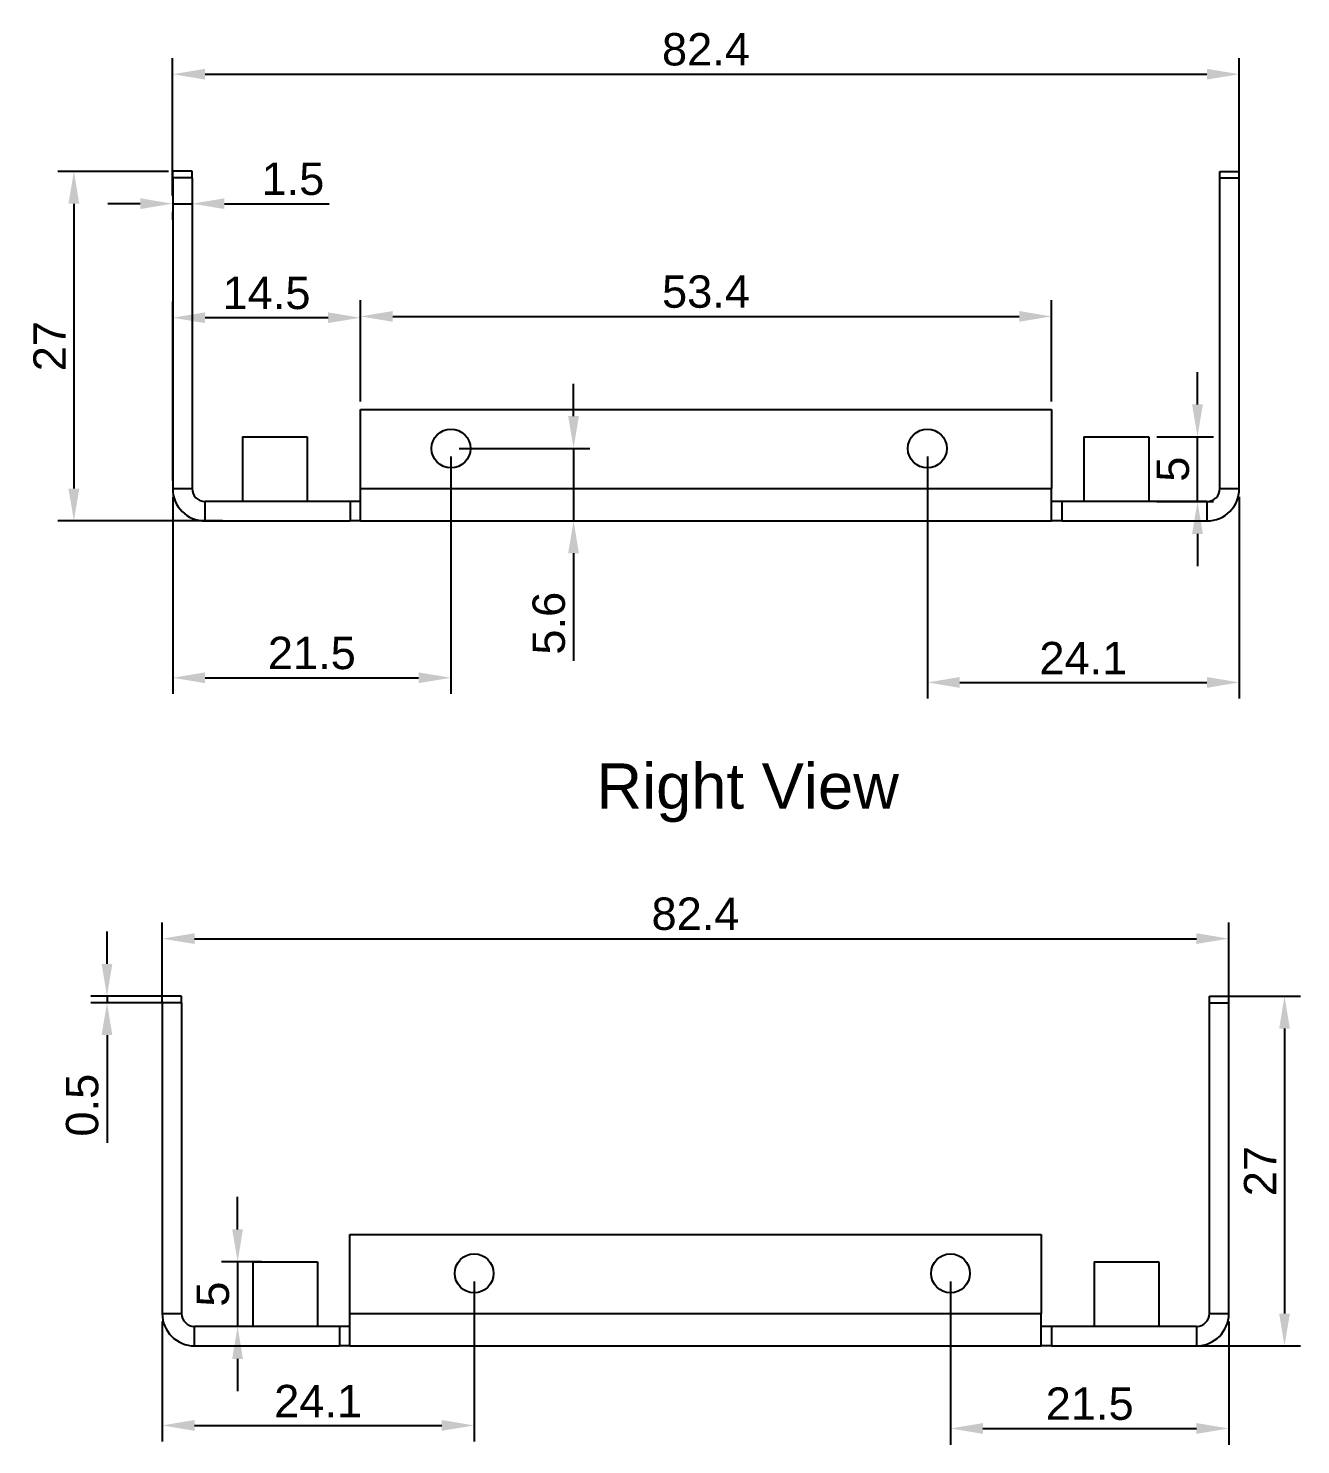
# Model space of a CAD drawing. Header units: millimetres. Extents: x 15 to 627, y 19 to 461.
# Drawn here: x 505.9 to 604.2, y 41.9 to 151.3 of the extents above; entities that cross this region are included whole.
import ezdxf

# ---------------------------------------------------------------- set-up
doc = ezdxf.new("R2010")
doc.units = ezdxf.units.MM
doc.header["$MEASUREMENT"] = 0
doc.layers.get('DEFPOINTS').update_dxf_attribs({"linetype": 'CONTINUOUS'})
for name, color, linetype in [('Comment', 1, 'CONTINUOUS'), ('DIMENSION', 3, 'CONTINUOUS'), ('VIEW006', 7, 'CONTINUOUS'), ('VIEW007', 7, 'CONTINUOUS')]:
    doc.layers.add(name, color=color, linetype=linetype)
doc.styles.get("Standard").update_dxf_attribs({"font": 'arial.ttf'})
doc.dimstyles.get("Standard").update_dxf_attribs({"dimscale": 0, "dimtxt": 2.5, "dimasz": 2.5, "dimexe": 1.25, "dimexo": 0.625, "dimtad": 1, "dimdsep": 46, "dimtxsty": 'Standard', "dimcen": 2.5, "dimadec": 0, "dimazin": 0, "dimtfac": 1, "dimtmove": 0, "dimatfit": 3, "dimfxl": 1, "dimarcsym": 0})

# ---------------------------------------------------------------- blocks, each defined once
blk = doc.blocks.new('*D194')
at = {"layer": 'DEFPOINTS', "color": 0, "transparency": 16777216}
for p in [(540.333202, 55.122506), (516.233202, 52.022506), (540.333202, 43.379386)]:
    blk.add_point(p, dxfattribs=at)
at = {"layer": 'DIMENSION', "color": 0, "transparency": 16777216}
for p, q in [((540.333202, 54.497506), (540.333202, 42.129386)), ((516.233202, 51.397506), (516.233202, 42.129386)), ((518.733202, 43.379386), (537.833202, 43.379386))]:
    blk.add_line(p, q, dxfattribs=at)
for points in [[(518.733202, 43.796053), (518.733202, 42.96272), (516.233202, 43.379386)], [(537.833202, 42.96272), (537.833202, 43.796053), (540.333202, 43.379386)]]:
    blk.add_solid(points, dxfattribs=at)
at = {"layer": 'DIMENSION', "color": 0, "linetype": 'ByBlock', "transparency": 16777216, "insert": (528.283202, 45.259386), "char_height": 2.5, "attachment_point": 5}
blk.add_mtext('24.1', dxfattribs=at)
blk = doc.blocks.new('*D195')
at = {"layer": 'DEFPOINTS', "color": 0, "transparency": 16777216}
for p in [(577.133202, 55.122506), (598.633202, 52.022506), (598.633202, 43.141291)]:
    blk.add_point(p, dxfattribs=at)
at = {"layer": 'DIMENSION', "color": 0, "transparency": 16777216}
for p, q in [((577.133202, 54.497506), (577.133202, 41.891291)), ((598.633202, 51.397506), (598.633202, 41.891291)), ((579.633202, 43.141291), (596.133202, 43.141291))]:
    blk.add_line(p, q, dxfattribs=at)
for points in [[(579.633202, 43.557958), (579.633202, 42.724624), (577.133202, 43.141291)], [(596.133202, 42.724624), (596.133202, 43.557958), (598.633202, 43.141291)]]:
    blk.add_solid(points, dxfattribs=at)
at = {"layer": 'DIMENSION', "color": 0, "linetype": 'ByBlock', "transparency": 16777216, "insert": (587.883202, 45.042541), "char_height": 2.5, "attachment_point": 5}
blk.add_mtext('21.5', dxfattribs=at)
blk = doc.blocks.new('*D197')
at = {"layer": 'DEFPOINTS', "color": 0, "transparency": 16777216}
for p in [(538.541831, 118.829939), (517.041831, 115.729939), (538.541831, 101.117481)]:
    blk.add_point(p, dxfattribs=at)
at = {"layer": 'DIMENSION', "color": 0, "transparency": 16777216}
for p, q in [((538.541831, 118.204939), (538.541831, 99.867481)), ((517.041831, 115.104939), (517.041831, 99.867481)), ((519.541831, 101.117481), (536.041831, 101.117481))]:
    blk.add_line(p, q, dxfattribs=at)
for points in [[(519.541831, 101.534148), (519.541831, 100.700815), (517.041831, 101.117481)], [(536.041831, 100.700815), (536.041831, 101.534148), (538.541831, 101.117481)]]:
    blk.add_solid(points, dxfattribs=at)
at = {"layer": 'DIMENSION', "color": 0, "linetype": 'ByBlock', "transparency": 16777216, "insert": (527.791831, 103.018731), "char_height": 2.5, "attachment_point": 5}
blk.add_mtext('21.5', dxfattribs=at)
blk = doc.blocks.new('*D198')
at = {"layer": 'DEFPOINTS', "color": 0, "transparency": 16777216}
for p in [(575.341831, 118.829939), (599.441831, 115.729939), (599.441831, 100.760339)]:
    blk.add_point(p, dxfattribs=at)
at = {"layer": 'DIMENSION', "color": 0, "transparency": 16777216}
for p, q in [((575.341831, 118.204939), (575.341831, 99.510339)), ((599.441831, 115.104939), (599.441831, 99.510339)), ((577.841831, 100.760339), (596.941831, 100.760339))]:
    blk.add_line(p, q, dxfattribs=at)
for points in [[(577.841831, 101.177005), (577.841831, 100.343672), (575.341831, 100.760339)], [(596.941831, 100.343672), (596.941831, 101.177005), (599.441831, 100.760339)]]:
    blk.add_solid(points, dxfattribs=at)
at = {"layer": 'DIMENSION', "color": 0, "linetype": 'ByBlock', "transparency": 16777216, "insert": (587.391831, 102.640339), "char_height": 2.5, "attachment_point": 5}
blk.add_mtext('24.1', dxfattribs=at)
blk = doc.blocks.new('*D212')
at = {"layer": 'DEFPOINTS', "color": 0, "transparency": 16777216}
for p in [(592.441831, 119.729939), (596.210396, 119.729939), (592.441831, 114.729939)]:
    blk.add_point(p, dxfattribs=at)
at = {"layer": 'DIMENSION', "color": 0, "transparency": 16777216}
for p, q in [((596.210396, 122.229939), (596.210396, 124.729939)), ((593.066831, 119.729939), (597.460396, 119.729939)), ((596.210396, 114.729939), (596.210396, 119.729939)), ((593.066831, 114.729939), (597.460396, 114.729939)), ((596.210396, 112.229939), (596.210396, 109.729939))]:
    blk.add_line(p, q, dxfattribs=at)
for points in [[(595.793729, 122.229939), (596.627063, 122.229939), (596.210396, 119.729939)], [(596.627063, 112.229939), (595.793729, 112.229939), (596.210396, 114.729939)]]:
    blk.add_solid(points, dxfattribs=at)
at = {"layer": 'DIMENSION', "color": 0, "linetype": 'ByBlock', "transparency": 16777216, "insert": (594.314146, 117.229939), "char_height": 2.5, "attachment_point": 5, "rotation": 90}
blk.add_mtext('5', dxfattribs=at)
blk = doc.blocks.new('*D213')
at = {"layer": 'DEFPOINTS', "color": 0, "transparency": 16777216}
for p in [(584.941831, 129.027105), (531.541831, 121.829939), (584.941831, 121.829939)]:
    blk.add_point(p, dxfattribs=at)
at = {"layer": 'DIMENSION', "color": 0, "transparency": 16777216}
for p, q in [((531.541831, 122.454939), (531.541831, 130.277105)), ((584.941831, 122.454939), (584.941831, 130.277105)), ((534.041831, 129.027105), (582.441831, 129.027105))]:
    blk.add_line(p, q, dxfattribs=at)
for points in [[(534.041831, 129.443772), (534.041831, 128.610439), (531.541831, 129.027105)], [(582.441831, 128.610439), (582.441831, 129.443772), (584.941831, 129.027105)]]:
    blk.add_solid(points, dxfattribs=at)
at = {"layer": 'DIMENSION', "color": 0, "linetype": 'ByBlock', "transparency": 16777216, "insert": (558.241831, 130.928355), "char_height": 2.5, "attachment_point": 5}
blk.add_mtext('53.4', dxfattribs=at)
blk = doc.blocks.new('*D217')
at = {"layer": 'DEFPOINTS', "color": 0, "transparency": 16777216}
for p in [(538.541831, 118.829939), (543.010073, 113.229939), (548.010073, 113.229939)]:
    blk.add_point(p, dxfattribs=at)
at = {"layer": 'DIMENSION', "color": 0, "transparency": 16777216}
for p, q in [((548.010073, 121.329939), (548.010073, 123.829939)), ((539.166831, 118.829939), (549.260073, 118.829939)), ((548.010073, 118.829939), (548.010073, 113.229939)), ((543.635073, 113.229939), (549.260073, 113.229939)), ((548.010073, 110.729939), (548.010073, 102.432439))]:
    blk.add_line(p, q, dxfattribs=at)
for points in [[(547.593406, 121.329939), (548.426739, 121.329939), (548.010073, 118.829939)], [(548.426739, 110.729939), (547.593406, 110.729939), (548.010073, 113.229939)]]:
    blk.add_solid(points, dxfattribs=at)
at = {"layer": 'DIMENSION', "color": 0, "linetype": 'ByBlock', "transparency": 16777216, "insert": (546.108823, 105.331189), "char_height": 2.5, "attachment_point": 5, "rotation": 90}
blk.add_mtext('5.6', dxfattribs=at)
blk = doc.blocks.new('*D238')
at = {"layer": 'DEFPOINTS', "color": 0, "transparency": 16777216}
for p in [(517.041831, 128.925021), (531.541831, 121.829939), (517.041831, 115.729939)]:
    blk.add_point(p, dxfattribs=at)
at = {"layer": 'DIMENSION', "color": 0, "transparency": 16777216}
for p, q in [((517.041831, 116.354939), (517.041831, 130.175021)), ((531.541831, 122.454939), (531.541831, 130.175021)), ((529.041831, 128.925021), (519.541831, 128.925021))]:
    blk.add_line(p, q, dxfattribs=at)
for points in [[(519.541831, 129.341688), (519.541831, 128.508355), (517.041831, 128.925021)], [(529.041831, 128.508355), (529.041831, 129.341688), (531.541831, 128.925021)]]:
    blk.add_solid(points, dxfattribs=at)
at = {"layer": 'DIMENSION', "color": 0, "linetype": 'ByBlock', "transparency": 16777216, "insert": (524.291831, 130.826271), "char_height": 2.5, "attachment_point": 5}
blk.add_mtext('14.5', dxfattribs=at)
blk = doc.blocks.new('*D299')
at = {"layer": 'DEFPOINTS', "color": 0}
for p in [(517.34, 140.23), (509.41, 113.23), (521.51, 113.23)]:
    blk.add_point(p, dxfattribs=at)
at = {"layer": 'DIMENSION', "color": 0, "lineweight": -2}
for p, q in [((516.71, 140.23), (508.16, 140.23)), ((509.41, 137.73), (509.41, 115.73)), ((520.88, 113.23), (508.16, 113.23))]:
    blk.add_line(p, q, dxfattribs=at)
at = {"layer": 'DIMENSION', "color": 0}
for points in [[(509.83, 137.73), (508.99, 137.73), (509.41, 140.23)], [(508.99, 115.73), (509.83, 115.73), (509.41, 113.23)]]:
    blk.add_solid(points, dxfattribs=at)
at = {"layer": 'DIMENSION', "color": 0, "linetype": 'ByBlock', "insert": (507.53, 126.73), "char_height": 2.5, "attachment_point": 5, "rotation": 90}
blk.add_mtext('27', dxfattribs=at)
blk = doc.blocks.new('*D306')
at = {"layer": 'DEFPOINTS', "color": 0}
for p in [(599.44, 147.73), (517.04, 137.73), (599.44, 137.73)]:
    blk.add_point(p, dxfattribs=at)
at = {"layer": 'DIMENSION', "color": 0, "lineweight": -2}
for p, q in [((517.04, 138.36), (517.04, 148.98)), ((599.44, 138.36), (599.44, 148.98)), ((519.54, 147.73), (596.94, 147.73))]:
    blk.add_line(p, q, dxfattribs=at)
at = {"layer": 'DIMENSION', "color": 0}
for points in [[(519.54, 148.15), (519.54, 147.32), (517.04, 147.73)], [(596.94, 147.32), (596.94, 148.15), (599.44, 147.73)]]:
    blk.add_solid(points, dxfattribs=at)
at = {"layer": 'DIMENSION', "color": 0, "linetype": 'ByBlock', "insert": (558.24, 149.64), "char_height": 2.5, "attachment_point": 5}
blk.add_mtext('82.4', dxfattribs=at)
blk = doc.blocks.new('*D307')
at = {"layer": 'DEFPOINTS', "color": 0}
for p in [(517.04, 137.73), (518.54, 137.73), (518.54, 137.73)]:
    blk.add_point(p, dxfattribs=at)
at = {"layer": 'DIMENSION', "color": 0, "lineweight": -2}
for p, q in [((514.54, 137.73), (512.04, 137.73)), ((517.04, 137.73), (518.54, 137.73)), ((517.04, 137.11), (517.04, 136.48)), ((518.54, 137.11), (518.54, 136.48)), ((521.04, 137.73), (529.12, 137.73))]:
    blk.add_line(p, q, dxfattribs=at)
at = {"layer": 'DIMENSION', "color": 0}
for points in [[(514.54, 137.32), (514.54, 138.15), (517.04, 137.73)], [(521.04, 138.15), (521.04, 137.32), (518.54, 137.73)]]:
    blk.add_solid(points, dxfattribs=at)
at = {"layer": 'DIMENSION', "color": 0, "linetype": 'ByBlock', "insert": (526.33, 139.64), "char_height": 2.5, "attachment_point": 5}
blk.add_mtext('1.5', dxfattribs=at)
blk = doc.blocks.new('*D308')
at = {"layer": 'DEFPOINTS', "color": 0}
for p in [(597.93, 76.52), (593.6, 49.52), (602.93, 49.52)]:
    blk.add_point(p, dxfattribs=at)
at = {"layer": 'DIMENSION', "color": 0, "lineweight": -2}
for p, q in [((598.56, 76.52), (604.18, 76.52)), ((602.93, 74.02), (602.93, 52.02)), ((594.22, 49.52), (604.18, 49.52))]:
    blk.add_line(p, q, dxfattribs=at)
at = {"layer": 'DIMENSION', "color": 0}
for points in [[(603.35, 74.02), (602.52, 74.02), (602.93, 76.52)], [(602.52, 52.02), (603.35, 52.02), (602.93, 49.52)]]:
    blk.add_solid(points, dxfattribs=at)
at = {"layer": 'DIMENSION', "color": 0, "linetype": 'ByBlock', "insert": (601.05, 63.02), "char_height": 2.5, "attachment_point": 5, "rotation": 90}
blk.add_mtext('27', dxfattribs=at)
blk = doc.blocks.new('*D310')
at = {"layer": 'DEFPOINTS', "color": 0}
for p in [(511.97, 76.02), (516.97, 76.52), (516.97, 76.02)]:
    blk.add_point(p, dxfattribs=at)
at = {"layer": 'DIMENSION', "color": 0, "lineweight": -2}
for p, q in [((511.97, 79.02), (511.97, 81.52)), ((516.34, 76.52), (510.72, 76.52)), ((516.34, 76.02), (510.72, 76.02)), ((511.97, 76.52), (511.97, 76.02)), ((511.97, 73.52), (511.97, 65.21))]:
    blk.add_line(p, q, dxfattribs=at)
at = {"layer": 'DIMENSION', "color": 0}
for points in [[(511.55, 79.02), (512.38, 79.02), (511.97, 76.52)], [(512.38, 73.52), (511.55, 73.52), (511.97, 76.02)]]:
    blk.add_solid(points, dxfattribs=at)
at = {"layer": 'DIMENSION', "color": 0, "linetype": 'ByBlock', "insert": (510.06, 68.11), "char_height": 2.5, "attachment_point": 5, "rotation": 90}
blk.add_mtext('0.5', dxfattribs=at)
blk = doc.blocks.new('*D312')
at = {"layer": 'DEFPOINTS', "color": 0}
for p in [(598.63, 80.97), (516.23, 75.97), (598.63, 75.97)]:
    blk.add_point(p, dxfattribs=at)
at = {"layer": 'DIMENSION', "color": 0, "lineweight": -2}
for p, q in [((516.23, 76.6), (516.23, 82.22)), ((598.63, 76.6), (598.63, 82.22)), ((518.73, 80.97), (596.13, 80.97))]:
    blk.add_line(p, q, dxfattribs=at)
at = {"layer": 'DIMENSION', "color": 0}
for points in [[(518.73, 81.39), (518.73, 80.56), (516.23, 80.97)], [(596.13, 80.56), (596.13, 81.39), (598.63, 80.97)]]:
    blk.add_solid(points, dxfattribs=at)
at = {"layer": 'DIMENSION', "color": 0, "linetype": 'ByBlock', "insert": (557.43, 82.88), "char_height": 2.5, "attachment_point": 5}
blk.add_mtext('82.4', dxfattribs=at)
blk = doc.blocks.new('*D313')
at = {"layer": 'DEFPOINTS', "color": 0}
for p in [(524.52, 56.02), (522.06, 51.02), (524.52, 51.02)]:
    blk.add_point(p, dxfattribs=at)
at = {"layer": 'DIMENSION', "color": 0, "lineweight": -2}
for p, q in [((522.06, 58.52), (522.06, 61.02)), ((523.9, 56.02), (520.81, 56.02)), ((522.06, 56.02), (522.06, 51.02)), ((523.9, 51.02), (520.81, 51.02)), ((522.06, 48.52), (522.06, 46.02))]:
    blk.add_line(p, q, dxfattribs=at)
at = {"layer": 'DIMENSION', "color": 0}
for points in [[(521.64, 58.52), (522.47, 58.52), (522.06, 56.02)], [(522.47, 48.52), (521.64, 48.52), (522.06, 51.02)]]:
    blk.add_solid(points, dxfattribs=at)
at = {"layer": 'DIMENSION', "color": 0, "linetype": 'ByBlock', "insert": (520.16, 53.52), "char_height": 2.5, "attachment_point": 5, "rotation": 90}
blk.add_mtext('5', dxfattribs=at)

msp = doc.modelspace()

# ---------------------------------------------------------------- linework, layer by layer
at = {"layer": 'VIEW006'}
for p, q in [((517.733, 76.521), (516.233, 76.521)), ((516.233, 76.022), (516.233, 52.023)), ((517.733, 76.021), (516.233, 76.021)), ((517.733, 76.022), (517.733, 52.023)), ((597.133, 76.523), (598.633, 76.523)), ((597.133, 76.023), (598.633, 76.023)), ((597.133, 52.023), (597.133, 76.022)), ((598.633, 52.023), (598.633, 76.022)), ((530.733, 52.023), (530.733, 58.123)), ((530.733, 58.123), (584.133, 58.123)), ((584.133, 58.123), (584.133, 52.023)), ((523.233, 56.023), (523.233, 51.023)), ((528.233, 56.023), (528.233, 51.023)), ((588.233, 56.023), (588.233, 51.023)), ((593.233, 56.023), (593.233, 51.023)), ((516.233, 52.023), (517.733, 52.023)), ((530.733, 52.023), (584.133, 52.023)), ((597.133, 52.023), (598.633, 52.023)), ((529.933, 51.023), (518.733, 51.023)), ((518.733, 49.523), (518.733, 51.023)), ((530.733, 51.023), (529.933, 51.023)), ((529.933, 51.023), (529.933, 49.523)), ((584.933, 51.023), (584.133, 51.023)), ((596.133, 51.023), (584.933, 51.023)), ((584.933, 51.023), (584.933, 49.523)), ((596.133, 51.023), (596.133, 49.523)), ((518.733, 49.523), (529.933, 49.523)), ((530.733, 49.523), (529.933, 49.523)), ((530.733, 49.523), (584.133, 49.523)), ((584.933, 49.523), (584.133, 49.523)), ((584.933, 49.523), (596.133, 49.523))]:
    msp.add_line(p, q, dxfattribs=at)
for centre in [(540.333, 55.123), (577.133, 55.123)]:
    msp.add_circle(centre, 1.5, dxfattribs=at)
for centre, radius, start, end in [((518.733, 52.023), 2.5, 180, 270), ((518.733, 52.023), 1, 180, 270), ((596.133, 52.023), 1, 270, 0), ((596.133, 52.023), 2.5, 270, 0)]:
    msp.add_arc(centre, radius, start, end, dxfattribs=at)
for points, degree, knots in [([(516.233, 76.021), (516.233, 76.152), (516.233, 76.281), (516.233, 76.374), (516.233, 76.467), (516.233, 76.52), (516.233, 76.521)], 3, [0, 0, 0, 0, 0.785398, 0.785398, 0.785398, 1.5708, 1.5708, 1.5708, 1.5708]), ([(517.733, 76.021), (517.733, 76.152), (517.733, 76.281), (517.733, 76.374), (517.733, 76.467), (517.733, 76.52), (517.733, 76.521)], 3, [0, 0, 0, 0, 0.785398, 0.785398, 0.785398, 1.5708, 1.5708, 1.5708, 1.5708]), ([(597.133, 76.023), (597.133, 76.154), (597.133, 76.283), (597.133, 76.376), (597.133, 76.469), (597.133, 76.522), (597.133, 76.523)], 3, [3.14159, 3.14159, 3.14159, 3.14159, 3.92699, 3.92699, 3.92699, 4.71239, 4.71239, 4.71239, 4.71239]), ([(598.633, 76.023), (598.633, 76.154), (598.633, 76.283), (598.633, 76.376), (598.633, 76.469), (598.633, 76.522), (598.633, 76.523)], 3, [3.14159, 3.14159, 3.14159, 3.14159, 3.92699, 3.92699, 3.92699, 4.71239, 4.71239, 4.71239, 4.71239]), ([(523.233, 56.023), (523.241, 56.023), (523.249, 56.023), (523.272, 56.023), (523.296, 56.023), (523.334, 56.023), (523.373, 56.023), (523.427, 56.023), (523.481, 56.023), (523.548, 56.023), (523.616, 56.023), (523.697, 56.023), (523.778, 56.023), (523.872, 56.023), (523.965, 56.023), (524.07, 56.023), (524.174, 56.023), (524.289, 56.023), (524.403, 56.023), (524.526, 56.023), (524.648, 56.023), (524.778, 56.023), (524.907, 56.023), (525.042, 56.023), (525.177, 56.023), (525.452, 56.023), (525.733, 56.023)], 2, [4.71239, 4.71239, 4.71239, 4.82459, 4.82459, 4.93679, 4.93679, 5.04899, 5.04899, 5.16119, 5.16119, 5.27339, 5.27339, 5.38559, 5.38559, 5.49779, 5.49779, 5.60999, 5.60999, 5.72219, 5.72219, 5.83439, 5.83439, 5.94659, 5.94659, 6.05879, 6.05879, 6.28319, 6.28319, 6.28319]), ([(525.733, 56.023), (525.873, 56.023), (526.013, 56.023), (526.291, 56.023), (526.559, 56.023), (526.688, 56.023), (526.818, 56.023), (526.94, 56.023), (527.063, 56.023), (527.177, 56.023), (527.292, 56.023), (527.396, 56.023), (527.501, 56.023), (527.594, 56.023), (527.688, 56.023), (527.769, 56.023), (527.85, 56.023), (527.918, 56.023), (527.985, 56.023), (528.039, 56.023), (528.093, 56.023), (528.132, 56.023), (528.17, 56.023), (528.194, 56.023), (528.217, 56.023), (528.225, 56.023), (528.233, 56.023)], 2, [0, 0, 0, 0.1122, 0.1122, 0.336599, 0.336599, 0.448799, 0.448799, 0.560999, 0.560999, 0.673198, 0.673198, 0.785398, 0.785398, 0.897598, 0.897598, 1.0098, 1.0098, 1.122, 1.122, 1.2342, 1.2342, 1.3464, 1.3464, 1.4586, 1.4586, 1.5708, 1.5708, 1.5708]), ([(588.233, 56.023), (588.241, 56.023), (588.249, 56.023), (588.272, 56.023), (588.296, 56.023), (588.334, 56.023), (588.373, 56.023), (588.427, 56.023), (588.481, 56.023), (588.548, 56.023), (588.616, 56.023), (588.697, 56.023), (588.778, 56.023), (588.872, 56.023), (588.965, 56.023), (589.07, 56.023), (589.174, 56.023), (589.289, 56.023), (589.403, 56.023), (589.526, 56.023), (589.648, 56.023), (589.778, 56.023), (589.907, 56.023), (590.042, 56.023), (590.177, 56.023), (590.452, 56.023), (590.733, 56.023)], 2, [4.71239, 4.71239, 4.71239, 4.82459, 4.82459, 4.93679, 4.93679, 5.04899, 5.04899, 5.16119, 5.16119, 5.27339, 5.27339, 5.38559, 5.38559, 5.49779, 5.49779, 5.60999, 5.60999, 5.72219, 5.72219, 5.83439, 5.83439, 5.94659, 5.94659, 6.05879, 6.05879, 6.28319, 6.28319, 6.28319]), ([(590.733, 56.023), (590.873, 56.023), (591.013, 56.023), (591.291, 56.023), (591.559, 56.023), (591.688, 56.023), (591.818, 56.023), (591.94, 56.023), (592.063, 56.023), (592.177, 56.023), (592.292, 56.023), (592.396, 56.023), (592.501, 56.023), (592.594, 56.023), (592.688, 56.023), (592.769, 56.023), (592.85, 56.023), (592.918, 56.023), (592.985, 56.023), (593.039, 56.023), (593.093, 56.023), (593.132, 56.023), (593.17, 56.023), (593.194, 56.023), (593.217, 56.023), (593.225, 56.023), (593.233, 56.023)], 2, [0, 0, 0, 0.1122, 0.1122, 0.336599, 0.336599, 0.448799, 0.448799, 0.560999, 0.560999, 0.673198, 0.673198, 0.785398, 0.785398, 0.897598, 0.897598, 1.0098, 1.0098, 1.122, 1.122, 1.2342, 1.2342, 1.3464, 1.3464, 1.4586, 1.4586, 1.5708, 1.5708, 1.5708]), ([(530.733, 49.523), (530.733, 49.53), (530.733, 49.538), (530.733, 49.562), (530.733, 49.585), (530.733, 49.624), (530.733, 49.663), (530.733, 49.716), (530.733, 49.77), (530.733, 49.838), (530.733, 49.906), (530.733, 49.987), (530.733, 50.068), (530.733, 50.161), (530.733, 50.255), (530.733, 50.359), (530.733, 50.464), (530.733, 50.578), (530.733, 50.692), (530.733, 50.815), (530.733, 50.938), (530.733, 51.067), (530.733, 51.197), (530.733, 51.332), (530.733, 51.466), (530.733, 51.742), (530.733, 52.023)], 2, [0, 0, 0, 0.1122, 0.1122, 0.224399, 0.224399, 0.336599, 0.336599, 0.448799, 0.448799, 0.560999, 0.560999, 0.673198, 0.673198, 0.785398, 0.785398, 0.897598, 0.897598, 1.0098, 1.0098, 1.122, 1.122, 1.2342, 1.2342, 1.3464, 1.3464, 1.5708, 1.5708, 1.5708]), ([(584.133, 49.523), (584.133, 49.53), (584.133, 49.538), (584.133, 49.562), (584.133, 49.585), (584.133, 49.624), (584.133, 49.663), (584.133, 49.716), (584.133, 49.77), (584.133, 49.838), (584.133, 49.906), (584.133, 49.987), (584.133, 50.068), (584.133, 50.161), (584.133, 50.255), (584.133, 50.359), (584.133, 50.464), (584.133, 50.578), (584.133, 50.692), (584.133, 50.815), (584.133, 50.938), (584.133, 51.067), (584.133, 51.197), (584.133, 51.332), (584.133, 51.466), (584.133, 51.742), (584.133, 52.023)], 2, [0, 0, 0, 0.1122, 0.1122, 0.224399, 0.224399, 0.336599, 0.336599, 0.448799, 0.448799, 0.560999, 0.560999, 0.673198, 0.673198, 0.785398, 0.785398, 0.897598, 0.897598, 1.0098, 1.0098, 1.122, 1.122, 1.2342, 1.2342, 1.3464, 1.3464, 1.5708, 1.5708, 1.5708])]:
    msp.add_open_spline(points, degree=degree, knots=knots, dxfattribs=at)
at = {"layer": 'VIEW007'}
for p, q in [((518.542, 140.234), (517.042, 140.234)), ((597.942, 140.228), (599.442, 140.228)), ((518.542, 139.734), (517.042, 139.734)), ((517.042, 139.73), (517.042, 115.73)), ((518.542, 139.73), (518.542, 115.73)), ((597.942, 115.73), (597.942, 139.73)), ((597.942, 139.728), (599.442, 139.728)), ((599.442, 115.73), (599.442, 139.73)), ((531.542, 115.73), (531.542, 121.83)), ((531.542, 121.83), (584.942, 121.83)), ((584.942, 121.83), (584.942, 115.73)), ((522.442, 119.73), (522.442, 114.73)), ((527.442, 119.73), (527.442, 114.73)), ((587.442, 119.73), (587.442, 114.73)), ((592.442, 119.73), (592.442, 114.73)), ((517.042, 115.73), (518.542, 115.73)), ((531.542, 115.73), (584.942, 115.73)), ((597.942, 115.73), (599.442, 115.73)), ((519.542, 113.23), (519.542, 114.73)), ((530.742, 114.73), (519.542, 114.73)), ((531.542, 114.73), (530.742, 114.73)), ((530.742, 114.73), (530.742, 113.23)), ((585.742, 114.73), (584.942, 114.73)), ((596.942, 114.73), (585.742, 114.73)), ((585.742, 114.73), (585.742, 113.23)), ((596.942, 114.73), (596.942, 113.23)), ((519.542, 113.23), (530.742, 113.23)), ((531.542, 113.23), (530.742, 113.23)), ((531.542, 113.23), (584.942, 113.23)), ((585.742, 113.23), (584.942, 113.23)), ((585.742, 113.23), (596.942, 113.23))]:
    msp.add_line(p, q, dxfattribs=at)
for centre in [(538.542, 118.83), (575.342, 118.83)]:
    msp.add_circle(centre, 1.5, dxfattribs=at)
for centre, radius, start, end in [((519.542, 115.73), 2.5, 180, 270), ((519.542, 115.73), 1, 180, 270), ((596.942, 115.73), 1, 270, 0), ((596.942, 115.73), 2.5, 270, 0)]:
    msp.add_arc(centre, radius, start, end, dxfattribs=at)
for points, degree, knots in [([(517.042, 139.734), (517.042, 139.865), (517.042, 139.995), (517.042, 140.088), (517.042, 140.18), (517.042, 140.234), (517.042, 140.234)], 3, [0, 0, 0, 0, 0.785398, 0.785398, 0.785398, 1.5708, 1.5708, 1.5708, 1.5708]), ([(518.542, 139.734), (518.542, 139.865), (518.542, 139.995), (518.542, 140.088), (518.542, 140.18), (518.542, 140.234), (518.542, 140.234)], 3, [0, 0, 0, 0, 0.785398, 0.785398, 0.785398, 1.5708, 1.5708, 1.5708, 1.5708]), ([(597.942, 139.728), (597.942, 139.859), (597.942, 139.988), (597.942, 140.082), (597.942, 140.174), (597.942, 140.228), (597.942, 140.228)], 3, [3.14159, 3.14159, 3.14159, 3.14159, 3.92699, 3.92699, 3.92699, 4.71239, 4.71239, 4.71239, 4.71239]), ([(599.442, 139.728), (599.442, 139.859), (599.442, 139.988), (599.442, 140.082), (599.442, 140.174), (599.442, 140.228), (599.442, 140.228)], 3, [3.14159, 3.14159, 3.14159, 3.14159, 3.92699, 3.92699, 3.92699, 4.71239, 4.71239, 4.71239, 4.71239]), ([(522.442, 119.73), (522.505, 119.73), (522.69, 119.73), (522.987, 119.73), (523.383, 119.73), (523.857, 119.73), (524.386, 119.73), (524.942, 119.73), (525.498, 119.73), (526.027, 119.73), (526.501, 119.73), (526.897, 119.73), (527.194, 119.73), (527.379, 119.73), (527.442, 119.73)], 1, [1.5708, 1.5708, 1.7952, 2.0196, 2.24399, 2.46839, 2.69279, 2.91719, 3.14159, 3.36599, 3.59039, 3.81479, 4.03919, 4.26359, 4.48799, 4.71239, 4.71239]), ([(587.442, 119.73), (587.505, 119.73), (587.69, 119.73), (587.987, 119.73), (588.383, 119.73), (588.857, 119.73), (589.386, 119.73), (589.942, 119.73), (590.498, 119.73), (591.027, 119.73), (591.501, 119.73), (591.897, 119.73), (592.194, 119.73), (592.379, 119.73), (592.442, 119.73)], 1, [1.5708, 1.5708, 1.7952, 2.0196, 2.24399, 2.46839, 2.69279, 2.91719, 3.14159, 3.36599, 3.59039, 3.81479, 4.03919, 4.26359, 4.48799, 4.71239, 4.71239]), ([(531.542, 113.23), (531.542, 113.238), (531.542, 113.246), (531.542, 113.269), (531.542, 113.293), (531.542, 113.331), (531.542, 113.37), (531.542, 113.424), (531.542, 113.478), (531.542, 113.545), (531.542, 113.613), (531.542, 113.694), (531.542, 113.775), (531.542, 113.869), (531.542, 113.962), (531.542, 114.067), (531.542, 114.171), (531.542, 114.286), (531.542, 114.4), (531.542, 114.523), (531.542, 114.645), (531.542, 114.775), (531.542, 114.904), (531.542, 115.039), (531.542, 115.174), (531.542, 115.449), (531.542, 115.73)], 2, [0, 0, 0, 0.1122, 0.1122, 0.224399, 0.224399, 0.336599, 0.336599, 0.448799, 0.448799, 0.560999, 0.560999, 0.673198, 0.673198, 0.785398, 0.785398, 0.897598, 0.897598, 1.0098, 1.0098, 1.122, 1.122, 1.2342, 1.2342, 1.3464, 1.3464, 1.5708, 1.5708, 1.5708]), ([(584.942, 113.23), (584.942, 113.238), (584.942, 113.246), (584.942, 113.269), (584.942, 113.293), (584.942, 113.331), (584.942, 113.37), (584.942, 113.424), (584.942, 113.478), (584.942, 113.545), (584.942, 113.613), (584.942, 113.694), (584.942, 113.775), (584.942, 113.869), (584.942, 113.962), (584.942, 114.067), (584.942, 114.171), (584.942, 114.286), (584.942, 114.4), (584.942, 114.523), (584.942, 114.645), (584.942, 114.775), (584.942, 114.904), (584.942, 115.039), (584.942, 115.174), (584.942, 115.449), (584.942, 115.73)], 2, [0, 0, 0, 0.1122, 0.1122, 0.224399, 0.224399, 0.336599, 0.336599, 0.448799, 0.448799, 0.560999, 0.560999, 0.673198, 0.673198, 0.785398, 0.785398, 0.897598, 0.897598, 1.0098, 1.0098, 1.122, 1.122, 1.2342, 1.2342, 1.3464, 1.3464, 1.5708, 1.5708, 1.5708])]:
    msp.add_open_spline(points, degree=degree, knots=knots, dxfattribs=at)

# ---------------------------------------------------------------- texts
at = {"layer": 'Comment', "linetype": 'ByBlock', "insert": (549.774, 94.507), "char_height": 2.5, "width": 52.61086, "attachment_point": 1}
msp.add_mtext('{\\H1.4x;Right View}', dxfattribs=at)

# ---------------------------------------------------------------- dimensions: what is measured, and where the dimension line sits
at = {"layer": 'DIMENSION'}
for base, p1, p2, picture, middle in [((599.442, 147.734), (517.042, 137.734), (599.442, 137.734), '*D306', (558.242, 149.635)), ((517.042, 128.925), (531.542, 121.83), (517.042, 115.73), '*D238', (524.292, 130.826)), ((584.942, 129.027), (531.542, 121.83), (584.942, 121.83), '*D213', (558.242, 130.928))]:
    dim = msp.add_linear_dim(base=base, p1=p1, p2=p2, dimstyle='Standard', override={"dimscale": 1, "dimlfac": 1, "dimtxsty": 'Standard', "dimsah": 1, "dimtolj": 0}, dxfattribs=at)
    dim.commit()
    dim.dimension.update_dxf_attribs({"geometry": picture, "text_midpoint": middle})
for base, p1, p2, angle, picture, middle in [((518.542, 137.734), (517.042, 137.734), (518.542, 137.734), 180, '*D307', (526.332, 139.635)), ((509.411, 113.23), (517.336, 140.234), (521.506, 113.23), 90, '*D299', (507.531, 126.732)), ((548.01, 113.23), (538.542, 118.83), (543.01, 113.23), 90, '*D217', (546.109, 105.331)), ((598.633, 80.975), (516.233, 75.975), (598.633, 75.975), 180, '*D312', (557.433, 82.876)), ((511.966, 76.021), (516.966, 76.521), (516.966, 76.021), 90, '*D310', (510.065, 68.113)), ((602.933, 49.523), (597.933, 76.523), (593.599, 49.523), 90, '*D308', (601.053, 63.023)), ((522.056, 51.023), (524.521, 56.023), (524.521, 51.023), 90, '*D313', (520.16, 53.523))]:
    dim = msp.add_linear_dim(base=base, p1=p1, p2=p2, angle=angle, dimstyle='Standard', override={"dimscale": 1, "dimlfac": 1, "dimtxsty": 'Standard', "dimsah": 1, "dimtolj": 0}, dxfattribs=at)
    dim.commit()
    dim.dimension.update_dxf_attribs({"geometry": picture, "text_midpoint": middle})
dim = msp.add_linear_dim(base=(596.21, 119.73), p1=(592.442, 114.73), p2=(592.442, 119.73), angle=90, dimstyle='Standard', override={"dimscale": 1, "dimlfac": 1, "dimtxsty": 'Standard', "dimsah": 1, "dimtolj": 0}, dxfattribs=at)
dim.commit()
dim.dimension.update_dxf_attribs({"geometry": '*D212', "text_midpoint": (596.21, 117.23), "dimtype": 160})
for base, p1, p2, picture, middle in [((538.542, 101.117), (517.042, 115.73), (538.542, 118.83), '*D197', (527.792, 101.117)), ((599.442, 100.76), (575.342, 118.83), (599.442, 115.73), '*D198', (587.392, 100.76)), ((540.333, 43.379), (516.233, 52.023), (540.333, 55.123), '*D194', (528.283, 43.379)), ((598.633, 43.141), (577.133, 55.123), (598.633, 52.023), '*D195', (587.883, 43.141))]:
    dim = msp.add_linear_dim(base=base, p1=p1, p2=p2, dimstyle='Standard', override={"dimscale": 1, "dimlfac": 1, "dimtxsty": 'Standard', "dimsah": 1, "dimtolj": 0}, dxfattribs=at)
    dim.commit()
    dim.dimension.update_dxf_attribs({"geometry": picture, "text_midpoint": middle, "dimtype": 160})

doc.saveas('drawing.dxf')
